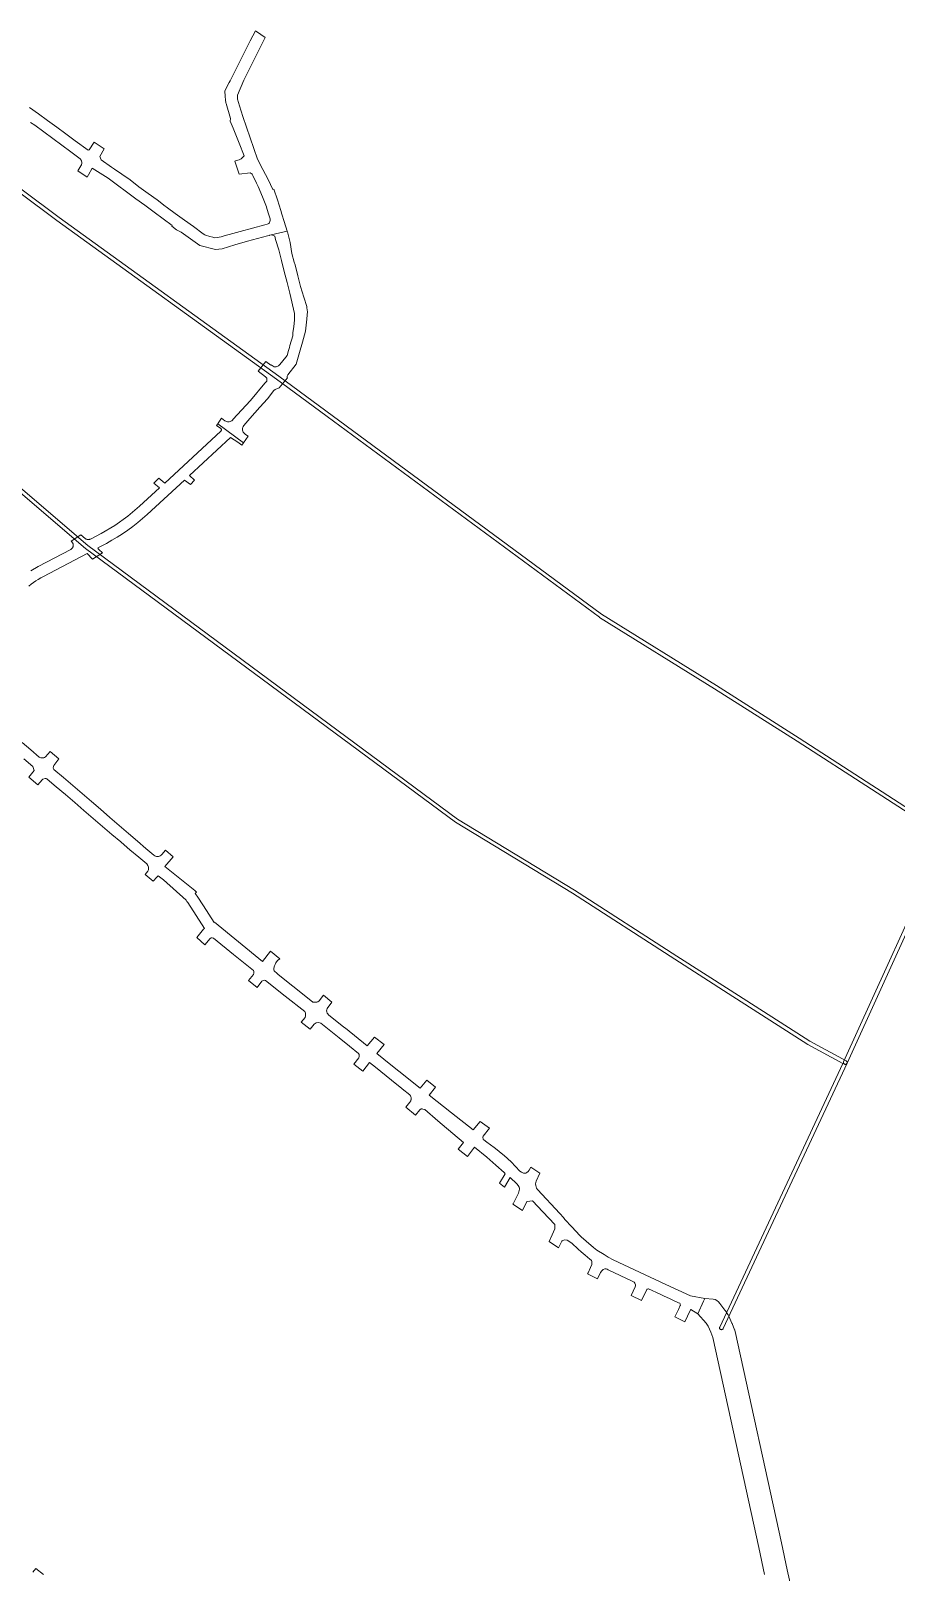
# Model space of a CAD drawing. Header units: inches. Extents: x 704148 to 723432, y 7075344 to 7101810.
# Drawn here: x 719656 to 720580, y 7085902 to 7087549 of the extents above; entities that cross this region are included whole.
import ezdxf

# ---------------------------------------------------------------- set-up
doc = ezdxf.new("R2010")
doc.units = ezdxf.units.IN
doc.header["$MEASUREMENT"] = 0
doc.layers.add('gisdb.gisadmin', color=7, linetype='Continuous', lineweight=9, true_color=0xccf5fc)

msp = doc.modelspace()

# ---------------------------------------------------------------- linework, layer by layer
at = {"layer": 'gisdb.gisadmin'}
for points in [[(719654.41, 7087467.01), (719663.92, 7087460.1), (719673.85, 7087452.86), (719683.59, 7087445.76), (719693.3, 7087438.7), (719703.42, 7087431.34), (719717.3016, 7087421.2487), (719718.257, 7087421.7218), (719723.6125, 7087429.9246), (719734.1737, 7087422.8837), (719729.6, 7087414.56), (719730.94, 7087410.89), (719742.17, 7087403.16), (719745.2289, 7087401.1336), (719752.9549, 7087395.5051), (719761.95, 7087389.67), (719771.18, 7087382.03), (719781.3, 7087375.11), (719790.99, 7087368.32), (719799.3957, 7087361.3573), (719800.3459, 7087360.6491), (719801.7931, 7087359.5702), (719810.06, 7087353.83), (719819.99, 7087346.66), (719829.69, 7087339.59), (719839.94, 7087331.92), (719841.8, 7087330.69), (719842.4099, 7087330.3902), (719846.9604, 7087329.2043), (719850.2421, 7087328.3491), (719852.4919, 7087327.7627), (719855.1, 7087327.94), (719859.1, 7087328.8), (719863.54, 7087330.09), (719867.85, 7087331.1), (719879.36, 7087334.42), (719906.0491, 7087341.642), (719908.37, 7087342.27), (719909.35, 7087342.65), (719909.98, 7087343.01), (719910.4, 7087343.44), (719911.3, 7087345.26), (719911.55, 7087346.19), (719911.48, 7087348.07), (719910.2425, 7087352.2377), (719908.19, 7087359.15), (719907.72, 7087360.74), (719903.47, 7087371.6), (719898.7889, 7087382.6767), (719897.1569, 7087386.1382), (719893.07, 7087394.39), (719892.38, 7087395.51), (719891.85, 7087396.06), (719891.26, 7087396.52), (719890.13, 7087397.02), (719878.4264, 7087395.8518), (719873.7761, 7087409.6919), (719874.56, 7087409.84), (719878.36, 7087410.96), (719880.57, 7087411.97), (719881.62, 7087412.97), (719882.11, 7087413.42), (719883.68, 7087415.41), (719878.53, 7087428.93), (719872.1, 7087444.68), (719868.97, 7087452.36), (719869.2, 7087455), (719869.2, 7087455.29), (719864.45, 7087471.21), (719864.21, 7087472.01), (719863.73, 7087475), (719863.36, 7087478.73), (719863.16, 7087484.76), (719867.83, 7087493.74), (719868.76, 7087495.56), (719874.1, 7087506), (719879.53, 7087516.92), (719884.85, 7087527.63), (719890.33, 7087538.21), (719895.79, 7087548.85), (719896.8619, 7087548.1114), (719896.9116, 7087548.1989), (719906.3668, 7087541.5623), (719906.3668, 7087541.5622), (719906.37, 7087541.56), (719899.6, 7087528.34), (719899.63, 7087528.32), (719894.1236, 7087517.6546), (719888.8455, 7087506.8753), (719883.5921, 7087496.0944), (719876.5147, 7087479.9619), (719876.5147, 7087475.8952), (719878.65, 7087468.78), (719882.5, 7087457.15), (719886.27, 7087445.74), (719890.04, 7087434.33), (719894.04, 7087423.15), (719898.15, 7087411.7), (719903.78, 7087400.8), (719909.35, 7087390.01), (719914.57, 7087379.33), (719915.41, 7087379.55), (719919.24, 7087368.27), (719922.84, 7087356.71), (719923.9987, 7087352.9976), (719926.42, 7087345.24), (719929.7328, 7087334.6408), (719912.6, 7087330.76), (719910.765, 7087330.4135), (719910.8086, 7087330.3098), (719908.74, 7087329.79), (719887.26, 7087324.09), (719873.7, 7087320.22), (719860.35, 7087315.94), (719853.19, 7087315.18), (719836.46, 7087319.54), (719826.39, 7087326.71), (719816.63, 7087333.6), (719811.42, 7087336.36), (719806.5, 7087340.25), (719806.9, 7087340.8), (719797.25, 7087347.99), (719787.55, 7087355.22), (719777.58, 7087362.41), (719768, 7087369.33), (719758.16, 7087376.87), (719748.31, 7087384.05), (719738.38, 7087391.28), (719721.36, 7087401.97), (719717.56, 7087394.89), (719716.1456, 7087392.4449), (719706.2579, 7087399.3561), (719709.43, 7087404.76), (719709.84, 7087405.71), (719710.27, 7087407.27), (719710.28, 7087408.11), (719709.96, 7087409.76), (719709.65, 7087410.46), (719709.13, 7087411.28), (719708.49, 7087411.96), (719707.27, 7087413.01), (719698.54, 7087419.48), (719688.88, 7087426.63), (719679.47, 7087433.68), (719669.88, 7087440.87), (719660.12, 7087447.96), (719655.53, 7087450.9)], [(720637.7165, 7086686.9806), (720527.9166, 7086445.5845), (720527.8108, 7086445.383), (720527.6059, 7086445.1009), (720527.3552, 7086444.8586), (720527.0662, 7086444.6635), (720526.7477, 7086444.5215), (720526.4094, 7086444.4371), (720526.0615, 7086444.4126), (720525.7147, 7086444.449), (720525.3796, 7086444.5449), (720525.0661, 7086444.6977), (720524.7839, 7086444.9026), (720524.5416, 7086445.1533), (720524.3465, 7086445.4423), (720524.2046, 7086445.7608), (720524.1201, 7086446.0991), (720524.0957, 7086446.4469), (720524.1319, 7086446.7938), (720524.228, 7086447.1289), (720524.2749, 7086447.241), (720633.36, 7086687.0657), (720474.4884, 7086789.7235), (720386.2711, 7086845.7513), (720263.5329, 7086922.1021), (720263.4021, 7086922.1908), (719918.3797, 7087176.6657), (719683.6543, 7087346.0233), (719683.6289, 7087346.0419), (719566.083, 7087433.7015)], [(719568.4547, 7087436.9236), (719686.0076, 7087349.2589), (719920.7337, 7087179.9007), (720265.7136, 7086925.4573), (720388.3983, 7086849.1397), (720476.6459, 7086793.0928), (720636.9813, 7086689.489)], [(719577.5089, 7087117.8288), (719716.6587, 7086998.9087), (720111.8501, 7086706.5396), (720236.6214, 7086630.7517), (720236.667, 7086630.7233), (720346.1217, 7086560.1387), (720402.9252, 7086523.7029), (720488.1169, 7086469.0882), (720527.0425, 7086448.1749), (720527.1255, 7086448.1277), (720527.4076, 7086447.9229), (720527.6499, 7086447.6721), (720527.845, 7086447.3832), (720527.987, 7086447.0646), (720528.0715, 7086446.7264), (720528.0959, 7086446.3785), (720528.0596, 7086446.0317), (720527.9636, 7086445.6965), (720527.9082, 7086445.5662), (720395.5206, 7086162.1073), (720395.4232, 7086161.9241), (720395.2183, 7086161.642), (720394.9676, 7086161.3997), (720394.6785, 7086161.2046), (720394.36, 7086161.0626), (720394.0218, 7086160.9782), (720393.6739, 7086160.9537), (720393.327, 7086160.9901), (720392.9919, 7086161.086), (720392.6784, 7086161.2388), (720392.3962, 7086161.4437), (720392.1539, 7086161.6944), (720391.9588, 7086161.9833), (720391.8169, 7086162.3019), (720391.7324, 7086162.6401), (720391.708, 7086162.988), (720391.7443, 7086163.3348), (720391.8403, 7086163.67), (720391.8956, 7086163.8003), (720523.483, 7086445.5456), (720486.1564, 7086465.5997), (720486.0736, 7086465.6469), (720486.0236, 7086465.6779), (720400.7655, 7086520.3351), (720343.9575, 7086556.7738), (720234.519, 7086627.3479), (720109.6953, 7086703.1675), (720109.5441, 7086703.269), (719714.2222, 7086995.7345), (719714.1123, 7086995.822), (719574.9289, 7087114.7708)], [(719655.7259, 7086971.755), (719663.7316, 7086976.4268), (719698.5633, 7086994.7652), (719698.94, 7086994.985), (719699.2962, 7086995.2369), (719699.629, 7086995.5188), (719699.936, 7086995.8286), (719700.2148, 7086996.1641), (719700.4634, 7086996.5226), (719700.6797, 7086996.9013), (719700.8622, 7086997.2975), (719701.0095, 7086997.7081), (719701.1204, 7086998.1299), (719701.1942, 7086998.5598), (719701.2302, 7086998.9945), (719701.2282, 7086999.4307), (719701.1881, 7086999.8651), (719701.1104, 7087000.2943), (719700.9955, 7087000.7151), (719700.8444, 7087001.1243), (719700.6583, 7087001.5188), (719700.4384, 7087001.8955), (719700.1866, 7087002.2516), (719699.9046, 7087002.5845), (719699.4736, 7087002.998), (719698.8569, 7087003.5225), (719709.3676, 7087010.3472), (719714.029, 7087006.4263), (719714.3747, 7087006.1604), (719714.7423, 7087005.9256), (719715.129, 7087005.7237), (719715.5318, 7087005.5563), (719715.9476, 7087005.4246), (719716.3734, 7087005.3297), (719716.8058, 7087005.2723), (719717.2415, 7087005.2527), (719717.6773, 7087005.2712), (719718.1099, 7087005.3276), (719718.5358, 7087005.4215), (719718.952, 7087005.5522), (719719.3552, 7087005.7187), (719719.5768, 7087005.8284), (719730.9584, 7087011.8207), (719745.557, 7087020.3398), (719759.3575, 7087030.0989), (719772.0918, 7087040.8728), (719793.1867, 7087060.3389), (719787.1951, 7087065.3439), (719792.4902, 7087070.9598), (719798.9569, 7087065.6635), (719858.8159, 7087120.9006), (719858.962, 7087121.0502), (719859.1682, 7087121.3309), (719859.3226, 7087121.643), (719859.4057, 7087121.9091), (719859.4562, 7087122.2537), (719859.453, 7087122.5324), (719859.4111, 7087122.8079), (719859.3314, 7087123.075), (719859.2152, 7087123.3284), (719859.1056, 7087123.5065), (719859.0601, 7087123.5104), (719859.065, 7087123.5632), (719858.7292, 7087123.9158), (719854.3555, 7087127.2599), (719855.5598, 7087128.8994), (719883.0449, 7087108.759), (719881.3034, 7087106.2314), (719877.06, 7087109.38), (719869.1772, 7087114.1333), (719825.4177, 7087073.7527), (719830.7804, 7087068.6232), (719826.4912, 7087064.1118), (719819.9668, 7087068.7227), (719780.2298, 7087032.0539), (719775.23, 7087027.5888), (719770.0874, 7087023.2889), (719764.8075, 7087019.1588), (719759.3959, 7087015.2029), (719753.8582, 7087011.4254), (719748.2005, 7087007.8303), (719742.4286, 7087004.4214), (719736.5487, 7087001.2024), (719727.5311, 7086996.4547), (719727.6513, 7086995.9458), (719727.9921, 7086995.2407), (719728.5038, 7086994.6478), (719732.5974, 7086991.1484), (719721.8681, 7086984.3584), (719716.0078, 7086990.3879), (719669.322, 7086965.8085), (719666.5778, 7086964.3051), (719663.8851, 7086962.7114), (719661.2467, 7086961.0291), (719658.6656, 7086959.2603), (719656.1447, 7086957.4067), (719653.6867, 7086955.4704)], [(719646.75, 7086788.47), (719655.92, 7086780.54), (719664.68, 7086772.88), (719665.5, 7086772.38), (719666.54, 7086772.06), (719667.48, 7086771.94), (719668.4, 7086771.86), (719669.68, 7086771.94), (719670.6, 7086772.28), (719671.72, 7086772.98), (719676.6506, 7086778.8113), (719685.8532, 7086771.0264), (719680.51, 7086763.69), (719680.05, 7086762.77), (719679.8, 7086761.42), (719679.83, 7086761.1), (719680.11, 7086760.11), (719680.48, 7086759.48), (719690.76, 7086751.08), (719700.8, 7086742.42), (719710.75, 7086733.82), (719720.61, 7086725.32), (719730.25, 7086716.99), (719740.3, 7086708.33), (719750.2, 7086699.77), (719760.17, 7086691.17), (719769.8, 7086682.86), (719778.9, 7086675), (719787.3293, 7086667.9326), (719788.1864, 7086667.3424), (719789.1326, 7086666.9091), (719790.1394, 7086666.6458), (719791.1766, 7086666.5605), (719792.2129, 7086666.6556), (719793.2172, 7086666.9284), (719794.1592, 7086667.3706), (719795.0107, 7086667.969), (719795.746, 7086668.7055), (719799.602, 7086673.3785), (719807.9437, 7086666.1997), (719798.9273, 7086655.8028), (719831.0626, 7086630.2322), (719832.8611, 7086628.3201), (719831.4125, 7086626.9007), (719833.5534, 7086624.2805), (719840.2653, 7086613.8963), (719851.7419, 7086595.8951), (719852.27, 7086596.22), (719903.38, 7086554.41), (719911.9147, 7086565.3307), (719921.7824, 7086557.1345), (719919.51, 7086555.44), (719917.73, 7086552.78), (719916.92, 7086551.22), (719916.1, 7086549.66), (719915.61, 7086547.33), (719915.56, 7086546.4), (719915.62, 7086545.36), (719915.97, 7086544.24), (719916.43, 7086543.67), (719918.23, 7086542.1), (719920.03, 7086540.53), (719935.79, 7086527.87), (719956.8, 7086511.11), (719957.12, 7086510.93), (719958.04, 7086510.81), (719958.24, 7086510.8), (719959.92, 7086510.9), (719961.6, 7086511), (719962.6, 7086511.34), (719963.96, 7086512.4), (719968.512, 7086518.3209), (719977.5425, 7086510.8201), (719972.38, 7086504.02), (719971.99, 7086502.86), (719971.89, 7086501.59), (719972.11, 7086500.5), (719972.56, 7086499.3), (719973.18, 7086498.41), (719973.97, 7086497.54), (719990.38, 7086484.26), (719991.94, 7086483), (720015.28, 7086464.13), (720023.001, 7086473.3697), (720033.5, 7086465.5469), (720025.37, 7086455.88), (720040.33, 7086444.04), (720048.94, 7086437.23), (720071.91, 7086419.06), (720079.0734, 7086427.6521), (720088.133, 7086420.0853), (720081.35, 7086411.6), (720105.3, 7086392.65), (720128.41, 7086374.37), (720135.7691, 7086383.5726), (720145.8212, 7086376.335), (720139.09, 7086367.82), (720138.8, 7086367.07), (720138.72, 7086366.33), (720139.06, 7086364.83), (720139.31, 7086364.33), (720139.86, 7086363.72), (720143, 7086361.4), (720150.77, 7086355.62), (720153.99, 7086353.04), (720158.5, 7086349.44), (720161.58, 7086346.98), (720168.9244, 7086340.4516), (720178.28, 7086330.46), (720179.96, 7086329.27), (720182.28, 7086328.16), (720183.39, 7086328.12), (720184.68, 7086328.32), (720185.73, 7086328.73), (720187.33, 7086330.03), (720188.36, 7086331.41), (720189.949, 7086334.7027), (720199.8083, 7086328.041), (720195.7253, 7086319.7772), (720195.3149, 7086318.2711), (720195.1639, 7086316.7175), (720195.2767, 7086315.1607), (720195.6501, 7086313.645), (720196.2734, 7086312.2139), (720197.1288, 7086310.9082), (720220.9378, 7086285.035), (720224.9263, 7086280.7064), (720226.5648, 7086278.6717), (720234.0401, 7086270.7001), (720242.4501, 7086261.7301), (720243.9831, 7086260.3047), (720249.1401, 7086255.5101), (720257.0201, 7086248.8901), (720260.7001, 7086246.0601), (720268.3901, 7086241.2701), (720272.8181, 7086238.5933), (720277.9235, 7086235.7113), (720334.4735, 7086209.198), (720360.5416, 7086197.0337), (720375.8552, 7086194.1583), (720374.4144, 7086191.3751), (720368.5012, 7086177.7364), (720361.0564, 7086182.5951), (720361.02, 7086182.56), (720360.78, 7086182.17), (720360.43, 7086181.32), (720354.604, 7086169.4511), (720344.0749, 7086174.5963), (720347.89, 7086182.44), (720349.73, 7086186.61), (720349.86, 7086187.18), (720349.79, 7086187.75), (720349.53, 7086188.52), (720349.0843, 7086189.1235), (720347.898, 7086189.6742), (720342.5035, 7086192.1798), (720338.2264, 7086194.1852), (720332.515, 7086196.8631), (720328.1643, 7086198.9028), (720315.948, 7086204.6302), (720315.34, 7086204.59), (720314.44, 7086204.39), (720313.87, 7086203.89), (720308.2503, 7086192.1029), (720297.1871, 7086197.5092), (720301.5, 7086206.86), (720301.85, 7086207.94), (720301.85, 7086208.73), (720301.65, 7086209.89), (720301.36, 7086210.58), (720300.4672, 7086211.8885), (720298.2688, 7086212.9192), (720285.5075, 7086218.9023), (720272.7688, 7086224.8748), (720271.7659, 7086225.4286), (720270.5069, 7086226.1237), (720269.18, 7086225.88), (720267.43, 7086225.27), (720266.55, 7086224.66), (720265.78, 7086223.87), (720264.57, 7086221.92), (720261.3825, 7086215.1359), (720250.6382, 7086220.676), (720251.17, 7086221.79), (720253.85, 7086227.42), (720255.31, 7086230.48), (720255.41, 7086231.63), (720255.37, 7086232.95), (720255.21, 7086233.71), (720254.77, 7086234.88), (720254.4287, 7086235.2977), (720253.284, 7086236.3528), (720248.2, 7086240.42), (720243.89, 7086243.98), (720240.69, 7086246.96), (720233.7788, 7086253.4334), (720228.98, 7086256.54), (720226.53, 7086256.79), (720225.3, 7086256.64), (720224.28, 7086256.37), (720223.6, 7086255.98), (720223.11, 7086255.39), (720219.8043, 7086248.4568), (720209.7097, 7086255.2951), (720212.88, 7086262.21), (720215.82, 7086268.61), (720215.58, 7086273.18), (720202.72, 7086286.99), (720191.87, 7086298.61), (720188.94, 7086298.39), (720185.84, 7086297.81), (720181.2082, 7086288.2102), (720170.9347, 7086295.0593), (720171.17, 7086295.54), (720173.6, 7086300.47), (720176.72, 7086306.83), (720177.67, 7086309.51), (720178.04, 7086311.02), (720178.05, 7086311.8), (720177.87, 7086312.5), (720177.51, 7086313.38), (720176.61, 7086314.83), (720175.09, 7086316.71), (720168.14, 7086323.66), (720161.7817, 7086313.2118), (720156.522, 7086317.6219), (720162.8226, 7086327.4555), (720162.1281, 7086328.1409), (720161.44, 7086328.82), (720152.52, 7086336.74), (720142.92, 7086345.28), (720130.04, 7086355.81), (720122.3245, 7086346.142), (720112.5933, 7086353.8434), (720118.29, 7086360.87), (720095.4, 7086380.27), (720090.68, 7086384.27), (720076.7577, 7086396.1476), (720074.7163, 7086396.6707), (720074.0746, 7086396.9381), (720073.0052, 7086396.9381), (720071.3802, 7086395.7184), (720066.9685, 7086390.2615), (720056.6219, 7086398.8743), (720060.8798, 7086404.1797), (720061.0084, 7086404.3457), (720061.4636, 7086405.0508), (720061.7392, 7086405.617), (720062.0134, 7086406.4102), (720062.0647, 7086406.6138), (720062.1462, 7086407.0257), (720062.2151, 7086407.6516), (720062.2061, 7086408.4909), (720062.1585, 7086408.9081), (720061.9779, 7086409.7277), (720061.8459, 7086410.1263), (720061.5974, 7086410.7049), (720061.2907, 7086411.2549), (720060.7969, 7086411.9335), (720052.7774, 7086418.4227), (720052.41, 7086418.72), (720041.19, 7086427.71), (720023.94, 7086441.47), (720017.85, 7086446.33), (720010.4109, 7086437.1206), (720000.8059, 7086444.7721), (720006.29, 7086451.59), (720006.66, 7086453.01), (720006.55, 7086454.92), (720006.06, 7086456.15), (719996.47, 7086463.77), (719985.28, 7086472.67), (719965.8, 7086488.45), (719963.37, 7086489.24), (719960.79, 7086488.79), (719958.62, 7086487.42), (719954.1751, 7086481.8889), (719944.7169, 7086489.3831), (719948.97, 7086494.62), (719949.41, 7086496.27), (719949.22, 7086499.21), (719948.59, 7086500.8), (719927.5, 7086517.46), (719906.69, 7086533.91), (719905.23, 7086534.27), (719904.18, 7086534.13), (719902.79, 7086533.23), (719897.6218, 7086526.6914), (719888.3643, 7086534.0153), (719893.73, 7086540.58), (719894.27, 7086542.05), (719894.17, 7086543.63), (719893.61, 7086544.8), (719872.44, 7086562.02), (719851.08, 7086579.39), (719849.75, 7086579.74), (719848.4, 7086579.63), (719847.35, 7086578.99), (719841.8874, 7086572.1763), (719833.2609, 7086579.9641), (719840.52, 7086588.99), (719841.5209, 7086589.6059), (719823.7586, 7086617.3281), (719822.6995, 7086618.6052), (719821.689, 7086619.8235), (719797.5648, 7086641.4887), (719792.0498, 7086645.8809), (719791.9191, 7086645.8172), (719791.1046, 7086645.2355), (719790.3982, 7086644.5266), (719786.5492, 7086640.2552), (719777.9629, 7086647.3595), (719780.86, 7086650.97), (719781.52, 7086652.31), (719781.77, 7086653.33), (719781.63, 7086655.14), (719780.99, 7086657.01), (719779.74, 7086658.65), (719771.23, 7086665.74), (719761.77, 7086673.62), (719752.26, 7086682), (719752.05, 7086682.14), (719742.49, 7086690.15), (719732.34, 7086698.66), (719722.34, 7086707.04), (719712.67, 7086715.58), (719702.9, 7086724.2), (719692.88, 7086732.68), (719682.94, 7086741.09), (719673.24, 7086749.3), (719672.82, 7086749.56), (719672.1, 7086749.78), (719671.14, 7086749.88), (719668.7, 7086749.12), (719667.84, 7086748.54), (719663.2711, 7086743.0081), (719653.6662, 7086751.4455), (719659.3, 7086758.5), (719658.14, 7086762.62), (719648.3, 7086770.87)], [(720439.863, 7085899.1863), (720433.5519, 7085928.1522), (720384.5897, 7086152.7332), (720382.3967, 7086158.1362), (720379.497, 7086164.6275), (720377.3454, 7086167.8186), (720368.5012, 7086177.7364), (720374.4144, 7086191.3751), (720375.8552, 7086194.1583), (720384.9232, 7086193.7117), (720386.9929, 7086193.0308), (720388.913, 7086192.0009), (720390.6251, 7086190.6531), (720392.0771, 7086189.0286), (720397.4724, 7086181.8147), (720397.8784, 7086181.2385), (720400.4753, 7086177.3238), (720400.8841, 7086176.6639), (720401.4719, 7086175.5121), (720404.8562, 7086167.9291), (720405.0254, 7086167.532), (720407.6998, 7086160.9428), (720407.8637, 7086160.517), (720408.3278, 7086158.9172), (720457.7577, 7085933.3164), (720463.8205, 7085904.3184), (720468.2284, 7085885.3563)], [(719657.9039, 7085901.651), (719661.3169, 7085905.7132), (719669.3521, 7085899.2402)]]:
    msp.add_lwpolyline(points, dxfattribs=at)
msp.add_lwpolyline([(719917.4238, 7087326.0002), (719916.39, 7087329.29), (719916.02, 7087329.8), (719913.12, 7087330.72), (719912.6, 7087330.76), (719929.7328, 7087334.6408), (719929.93, 7087334.01), (719931.0818, 7087329.6755), (719932.97, 7087322.57), (719934.85, 7087310.97), (719937.28, 7087301.8), (719938.3, 7087298.88), (719941.04, 7087287.15), (719944.14, 7087275.5), (719947.62, 7087264.13), (719950.61, 7087254.22), (719950.8, 7087252.76), (719951.29, 7087248.64), (719951.06, 7087245.23), (719950.61, 7087240.58), (719949.3915, 7087227.7613), (719946.1828, 7087216.082), (719943.03, 7087204.98), (719939.52, 7087192.62), (719930.38, 7087181.21), (719929.93, 7087180.46), (719929.77, 7087179.9), (719929.6918, 7087179.4548), (719929.69, 7087178.86), (719929.78, 7087178.39), (719929.96, 7087178.01), (719921.14, 7087167.44), (719916.93, 7087165.72), (719915.47, 7087164.55), (719908.76, 7087155.74), (719900.6196, 7087146.6489), (719889.9284, 7087134.7593), (719883.3851, 7087126.9934), (719882.7879, 7087126.1179), (719882.3502, 7087125.1528), (719882.0852, 7087124.1267), (719882.0006, 7087123.0703), (719882.099, 7087122.0152), (719882.3775, 7087120.9927), (719882.8277, 7087120.0333), (719883.288, 7087119.3772), (719884.0793, 7087118.5859), (719885.3714, 7087117.5809), (719888.0624, 7087115.6868), (719883.0449, 7087108.759), (719855.5598, 7087128.8994), (719856.829, 7087130.647), (719859.7585, 7087134.8096), (719863.2278, 7087132.202), (719864.0522, 7087131.6804), (719864.9502, 7087131.2993), (719865.8981, 7087131.0687), (719866.8708, 7087130.9948), (719867.8427, 7087131.0795), (719868.7879, 7087131.3206), (719869.6817, 7087131.7116), (719870.5002, 7087132.2423), (719871.2219, 7087132.8987), (719872.0903, 7087133.85), (719880.9768, 7087143.5852), (719890.4293, 7087153.9404), (719905.9668, 7087172.2133), (719907.98, 7087174.52), (719908.16, 7087175.08), (719908.18, 7087175.94), (719907.96, 7087177.72), (719907.72, 7087178.16), (719906.66, 7087179.28), (719898.6866, 7087185.045), (719906.7995, 7087195.4061), (719912.367, 7087191.6407), (719912.7475, 7087192.0637), (719915.9342, 7087189.8064), (719916.9108, 7087189.712), (719917.8901, 7087189.7816), (719918.8442, 7087190.0134), (719919.7463, 7087190.401), (719920.5712, 7087190.9335), (719921.2959, 7087191.596), (719921.9, 7087192.37), (719928.4664, 7087200.0779), (719929.7038, 7087201.9807), (719931.2521, 7087207.4329), (719932.0737, 7087210.3262), (719932.7079, 7087212.5594), (719935.6259, 7087222.9533), (719935.82, 7087226.17), (719936.9035, 7087232.9514), (719937.4946, 7087239.7933), (719937.59, 7087246.66), (719932.54, 7087268.65), (719929.66, 7087280.08), (719926.71, 7087291.83), (719923.78, 7087303.48), (719920.89, 7087314.97)], close=True, dxfattribs=at)

doc.saveas('drawing.dxf')
